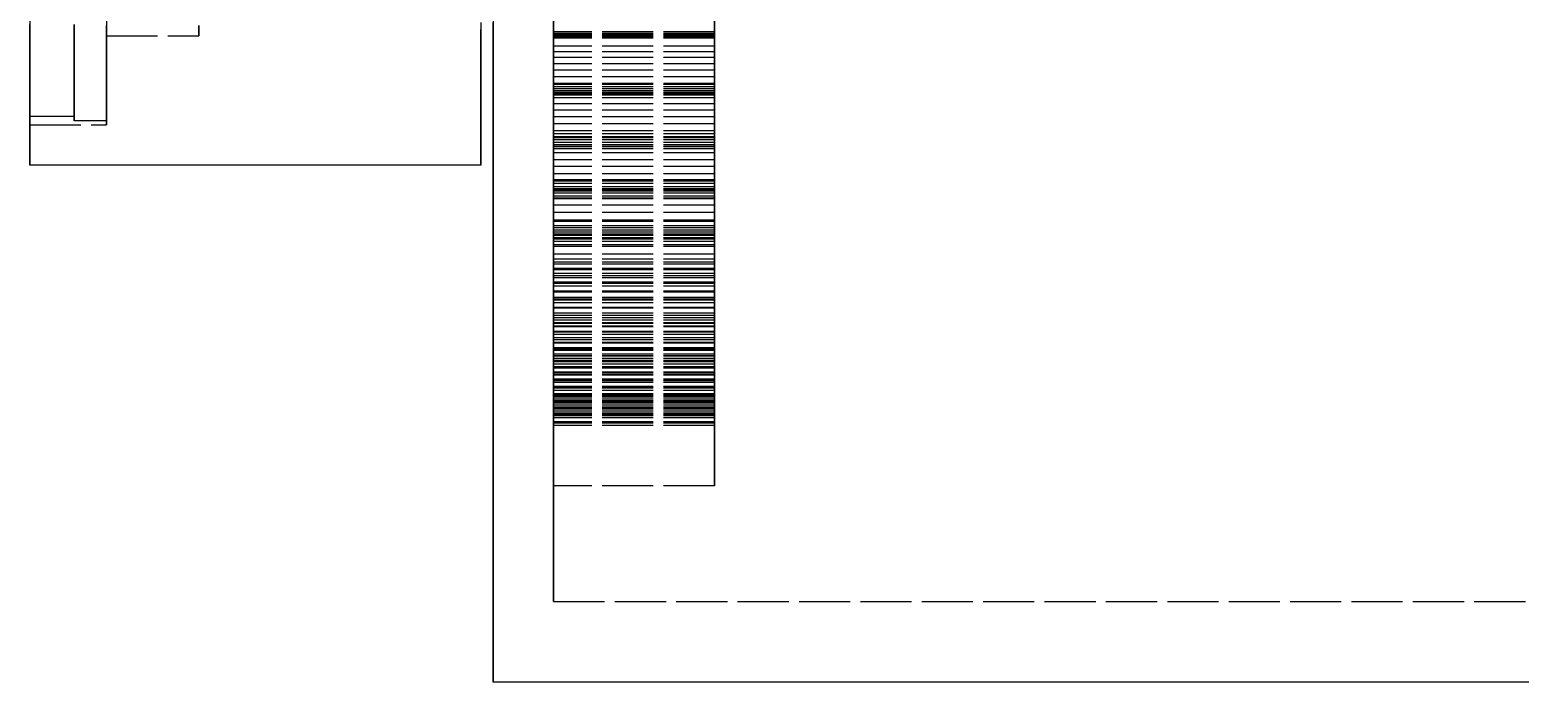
# Model space of a CAD drawing. Header units: millimetres. Extents: x -13 to 276, y -50 to 157.
# Drawn here: x 83.88 to 120.88, y -8.36 to 7.84 of the extents above; entities that cross this region are included whole.
import ezdxf

# ---------------------------------------------------------------- set-up
doc = ezdxf.new("R2010")
doc.units = ezdxf.units.MM
doc.linetypes.add('DASHED', pattern=[1.524, 1.27, -0.254])
doc.layers.add('HIDDEN', color=8, linetype='DASHED')
doc.layers.add('VISIBLE', color=7, linetype='CONTINUOUS')

msp = doc.modelspace()

# ---------------------------------------------------------------- linework, layer by layer
at = {"layer": 'HIDDEN'}
for points in [[(95.375, 8.4069), (95.375, 7.645), (95.375, 6.8831), (95.375, 6.12119), (95.375, 5.35929), (95.375, 4.59738), (95.375, 3.83548), (95.375, 3.07357), (95.375, 2.31167), (95.375, 1.54976), (95.375, 0.78786), (95.375, 0.02595), (95.375, -0.73595), (95.375, -1.49786), (95.375, -2.25976), (95.375, -3.02167), (95.375, -3.78357), (95.375, -4.54548), (95.375, -5.30738), (95.375, -6.06929), (95.375, -6.83119), (95.375, -7.5931), (95.375, -8.355)], [(96.875, 8.31167), (96.875, 7.61325), (96.875, 6.91484), (96.875, 6.21643), (96.875, 5.51802), (96.875, 4.8196), (96.875, 4.12119), (96.875, 3.42278), (96.875, 2.72437), (96.875, 2.02595), (96.875, 1.32754), (96.875, 0.62913), (96.875, -0.06929), (96.875, -0.7677), (96.875, -1.46611), (96.875, -2.16452), (96.875, -2.86294), (96.875, -3.56135), (96.875, -4.25976), (96.875, -4.95817), (96.875, -5.65659), (96.875, -6.355)], [(83.875, 8.06532), (83.875, 7.74278), (83.875, 7.42024), (83.875, 7.0977), (83.875, 6.77516), (83.875, 6.45262), (83.875, 6.13008), (83.875, 5.80754), (83.875, 5.485)], [(83.875, 8.02786), (83.875, 7.67357), (83.875, 7.31929), (83.875, 6.965), (83.875, 6.61071), (83.875, 6.25643), (83.875, 5.90214), (83.875, 5.54786), (83.875, 5.19357), (83.875, 4.83929), (83.875, 4.485)], [(83.875, 7.97589), (83.875, 7.69078), (83.875, 7.40567), (83.875, 7.12056), (83.875, 6.83545), (83.875, 6.55033), (83.875, 6.26522), (83.875, 5.98011), (83.875, 5.695)], [(83.875, 5.695), (83.875, 5.98011), (83.875, 6.26522), (83.875, 6.55033), (83.875, 6.83545), (83.875, 7.12056), (83.875, 7.40567), (83.875, 7.69078), (83.875, 7.97589)], [(83.875, 5.485), (83.875, 5.64627), (83.875, 5.80754), (83.875, 5.96881), (83.875, 6.13008), (83.875, 6.29135), (83.875, 6.45262), (83.875, 6.61389), (83.875, 6.77516), (83.875, 6.93643), (83.875, 7.0977), (83.875, 7.25897), (83.875, 7.42024), (83.875, 7.58151), (83.875, 7.74278), (83.875, 7.90405)], [(84.975, 7.97589), (84.975, 7.69078), (84.975, 7.40567), (84.975, 7.12056), (84.975, 6.83545), (84.975, 6.55033), (84.975, 6.26522), (84.975, 5.98011), (84.975, 5.695)], [(84.975, 5.695), (84.975, 5.98011), (84.975, 6.26522), (84.975, 6.55033), (84.975, 6.83545), (84.975, 7.12056), (84.975, 7.40567), (84.975, 7.69078), (84.975, 7.97589)], [(84.975, 7.88784), (84.975, 7.59999), (84.975, 7.31213), (84.975, 7.02428), (84.975, 6.73642), (84.975, 6.44857), (84.975, 6.16071), (84.975, 5.87286), (84.975, 5.585)], [(84.975, 5.585), (84.975, 5.87286), (84.975, 6.16071), (84.975, 6.44857), (84.975, 6.73642), (84.975, 7.02428), (84.975, 7.31213), (84.975, 7.59999), (84.975, 7.88784)], [(85.775, 8.06532), (85.775, 7.74278), (85.775, 7.42024), (85.775, 7.0977), (85.775, 6.77516), (85.775, 6.45262), (85.775, 6.13008), (85.775, 5.80754), (85.775, 5.485)], [(85.775, 7.94738), (85.775, 7.695)], [(85.775, 7.695), (85.775, 7.82119), (85.775, 7.94738)], [(85.775, 5.485), (85.775, 5.64627), (85.775, 5.80754), (85.775, 5.96881), (85.775, 6.13008), (85.775, 6.29135), (85.775, 6.45262), (85.775, 6.61389), (85.775, 6.77516), (85.775, 6.93643), (85.775, 7.0977), (85.775, 7.25897), (85.775, 7.42024), (85.775, 7.58151), (85.775, 7.74278), (85.775, 7.90405)], [(85.775, 7.88784), (85.775, 7.59999), (85.775, 7.31213), (85.775, 7.02428), (85.775, 6.73642), (85.775, 6.44857), (85.775, 6.16071), (85.775, 5.87286), (85.775, 5.585)], [(85.775, 5.585), (85.775, 5.87286), (85.775, 6.16071), (85.775, 6.44857), (85.775, 6.73642), (85.775, 7.02428), (85.775, 7.31213), (85.775, 7.59999), (85.775, 7.88784)], [(88.075, 7.94738), (88.075, 7.695)], [(88.075, 7.695), (88.075, 7.82119), (88.075, 7.94738)], [(95.075, 8.02786), (95.075, 7.67357), (95.075, 7.31929), (95.075, 6.965), (95.075, 6.61071), (95.075, 6.25643), (95.075, 5.90214), (95.075, 5.54786), (95.075, 5.19357), (95.075, 4.83929), (95.075, 4.485)], [(96.875, 8.05571), (96.875, 7.44857), (96.875, 6.84143), (96.875, 6.23429), (96.875, 5.62714), (96.875, 5.02), (96.875, 4.41286), (96.875, 3.80571), (96.875, 3.19857), (96.875, 2.59143), (96.875, 1.98429), (96.875, 1.37714), (96.875, 0.77), (96.875, 0.16286), (96.875, -0.44429), (96.875, -1.05143), (96.875, -1.65857), (96.875, -2.26571), (96.875, -2.87286), (96.875, -3.48)], [(96.875, -3.48), (96.875, -3.17643), (96.875, -2.87286), (96.875, -2.56929), (96.875, -2.26571), (96.875, -1.96214), (96.875, -1.65857), (96.875, -1.355), (96.875, -1.05143), (96.875, -0.74786), (96.875, -0.44429), (96.875, -0.14071), (96.875, 0.16286), (96.875, 0.46643), (96.875, 0.77), (96.875, 1.07357), (96.875, 1.37714), (96.875, 1.68071), (96.875, 1.98429), (96.875, 2.28786), (96.875, 2.59143), (96.875, 2.895), (96.875, 3.19857), (96.875, 3.50214), (96.875, 3.80571), (96.875, 4.10929), (96.875, 4.41286), (96.875, 4.71643), (96.875, 5.02), (96.875, 5.32357), (96.875, 5.62714), (96.875, 5.93071), (96.875, 6.23429), (96.875, 6.53786), (96.875, 6.84143), (96.875, 7.145), (96.875, 7.44857), (96.875, 7.75214), (96.875, 8.05571)], [(96.875, -6.355), (96.875, -6.00579), (96.875, -5.65659), (96.875, -5.30738), (96.875, -4.95817), (96.875, -4.60897), (96.875, -4.25976), (96.875, -3.91056), (96.875, -3.56135), (96.875, -3.21214), (96.875, -2.86294), (96.875, -2.51373), (96.875, -2.16452), (96.875, -1.81532), (96.875, -1.46611), (96.875, -1.1169), (96.875, -0.7677), (96.875, -0.41849), (96.875, -0.06929), (96.875, 0.27992), (96.875, 0.62913), (96.875, 0.97833), (96.875, 1.32754), (96.875, 1.67675), (96.875, 2.02595), (96.875, 2.37516), (96.875, 2.72437), (96.875, 3.07357), (96.875, 3.42278), (96.875, 3.77198), (96.875, 4.12119), (96.875, 4.4704), (96.875, 4.8196), (96.875, 5.16881), (96.875, 5.51802), (96.875, 5.86722), (96.875, 6.21643), (96.875, 6.56563), (96.875, 6.91484), (96.875, 7.26405), (96.875, 7.61325), (96.875, 7.96246)], [(96.875, 7.9396), (96.875, 7.63884)], [(96.875, 7.63884), (96.875, 7.9396)], [(96.875, 7.75079), (96.875, 7.79341)], [(96.875, 7.79341), (96.875, 7.43985)], [(96.875, 7.43985), (96.875, 7.79341)], [(96.875, 7.79341), (96.875, 7.75079)], [(100.875, 7.79341), (96.875, 7.79341)], [(100.875, 7.79341), (96.875, 7.79341)], [(100.875, 8.05571), (100.875, 7.44857), (100.875, 6.84143), (100.875, 6.23429), (100.875, 5.62714), (100.875, 5.02), (100.875, 4.41286), (100.875, 3.80571), (100.875, 3.19857), (100.875, 2.59143), (100.875, 1.98429), (100.875, 1.37714), (100.875, 0.77), (100.875, 0.16286), (100.875, -0.44429), (100.875, -1.05143), (100.875, -1.65857), (100.875, -2.26571), (100.875, -2.87286), (100.875, -3.48)], [(100.875, -3.48), (100.875, -3.17643), (100.875, -2.87286), (100.875, -2.56929), (100.875, -2.26571), (100.875, -1.96214), (100.875, -1.65857), (100.875, -1.355), (100.875, -1.05143), (100.875, -0.74786), (100.875, -0.44429), (100.875, -0.14071), (100.875, 0.16286), (100.875, 0.46643), (100.875, 0.77), (100.875, 1.07357), (100.875, 1.37714), (100.875, 1.68071), (100.875, 1.98429), (100.875, 2.28786), (100.875, 2.59143), (100.875, 2.895), (100.875, 3.19857), (100.875, 3.50214), (100.875, 3.80571), (100.875, 4.10929), (100.875, 4.41286), (100.875, 4.71643), (100.875, 5.02), (100.875, 5.32357), (100.875, 5.62714), (100.875, 5.93071), (100.875, 6.23429), (100.875, 6.53786), (100.875, 6.84143), (100.875, 7.145), (100.875, 7.44857), (100.875, 7.75214), (100.875, 8.05571)], [(100.875, 7.9396), (100.875, 7.63884)], [(100.875, 7.63884), (100.875, 7.9396)], [(100.875, 7.75079), (100.875, 7.79341)], [(100.875, 7.79341), (100.875, 7.43985)], [(100.875, 7.43985), (100.875, 7.79341)], [(100.875, 7.79341), (100.875, 7.75079)], [(85.775, 7.695), (88.075, 7.695)], [(96.875, 7.71556), (96.875, 7.75079)], [(96.875, 7.75079), (96.875, 7.71556)], [(100.875, 7.75079), (96.875, 7.75079)], [(100.875, 7.75079), (96.875, 7.75079)], [(96.875, 7.6871), (96.875, 7.71556)], [(96.875, 7.71556), (96.875, 7.6871)], [(100.875, 7.71556), (96.875, 7.71556)], [(100.875, 7.71556), (96.875, 7.71556)], [(96.875, 7.66502), (96.875, 7.6871)], [(96.875, 7.6871), (96.875, 7.66502)], [(100.875, 7.6871), (96.875, 7.6871)], [(100.875, 7.6871), (96.875, 7.6871)], [(96.875, 7.64901), (96.875, 7.66502)], [(96.875, 7.66502), (96.875, 7.64901)], [(100.875, 7.66502), (96.875, 7.66502)], [(100.875, 7.66502), (96.875, 7.66502)], [(96.875, 7.63884), (96.875, 7.64901)], [(96.875, 7.64901), (96.875, 7.63884)], [(100.875, 7.64901), (96.875, 7.64901)], [(100.875, 7.64901), (96.875, 7.64901)], [(100.875, 7.63884), (96.875, 7.63884)], [(100.875, 7.63884), (96.875, 7.63884)], [(96.875, 7.43985), (96.875, 7.30072)], [(96.875, 7.30072), (96.875, 7.43985)], [(100.875, 7.43985), (96.875, 7.43985)], [(100.875, 7.43985), (96.875, 7.43985)], [(100.875, 7.71556), (100.875, 7.75079)], [(100.875, 7.75079), (100.875, 7.71556)], [(100.875, 7.6871), (100.875, 7.71556)], [(100.875, 7.71556), (100.875, 7.6871)], [(100.875, 7.66502), (100.875, 7.6871)], [(100.875, 7.6871), (100.875, 7.66502)], [(100.875, 7.64901), (100.875, 7.66502)], [(100.875, 7.66502), (100.875, 7.64901)], [(100.875, 7.63884), (100.875, 7.64901)], [(100.875, 7.64901), (100.875, 7.63884)], [(100.875, 7.43985), (100.875, 7.30072)], [(100.875, 7.30072), (100.875, 7.43985)], [(96.875, 7.30072), (96.875, 7.15451)], [(96.875, 7.15451), (96.875, 7.30072)], [(100.875, 7.30072), (96.875, 7.30072)], [(100.875, 7.30072), (96.875, 7.30072)], [(96.875, 7.15451), (96.875, 7.0019)], [(96.875, 7.0019), (96.875, 7.15451)], [(100.875, 7.15451), (96.875, 7.15451)], [(100.875, 7.15451), (96.875, 7.15451)], [(100.875, 7.30072), (100.875, 7.15451)], [(100.875, 7.15451), (100.875, 7.30072)], [(100.875, 7.15451), (100.875, 7.0019)], [(100.875, 7.0019), (100.875, 7.15451)], [(96.875, 7.0019), (96.875, 6.84336)], [(96.875, 6.84336), (96.875, 7.0019)], [(100.875, 7.0019), (96.875, 7.0019)], [(100.875, 7.0019), (96.875, 7.0019)], [(96.875, 6.84336), (96.875, 6.67926)], [(96.875, 6.67926), (96.875, 6.84336)], [(100.875, 6.84336), (96.875, 6.84336)], [(100.875, 6.84336), (96.875, 6.84336)], [(96.875, 6.67926), (96.875, 6.50989)], [(96.875, 6.50989), (96.875, 6.67926)], [(100.875, 6.67926), (96.875, 6.67926)], [(100.875, 6.67926), (96.875, 6.67926)], [(100.875, 7.0019), (100.875, 6.84336)], [(100.875, 6.84336), (100.875, 7.0019)], [(100.875, 6.84336), (100.875, 6.67926)], [(100.875, 6.67926), (100.875, 6.84336)], [(100.875, 6.67926), (100.875, 6.50989)], [(100.875, 6.50989), (100.875, 6.67926)], [(96.875, 6.50989), (96.875, 6.22422)], [(96.875, 6.22422), (96.875, 6.50989)], [(100.875, 6.50989), (96.875, 6.50989)], [(100.875, 6.50989), (96.875, 6.50989)], [(96.875, 6.42792), (96.875, 6.48789)], [(96.875, 6.48789), (96.875, 6.15401)], [(96.875, 6.15401), (96.875, 6.48789)], [(96.875, 6.48789), (96.875, 6.42792)], [(100.875, 6.48789), (96.875, 6.48789)], [(100.875, 6.48789), (96.875, 6.48789)], [(96.875, 6.37496), (96.875, 6.42792)], [(96.875, 6.42792), (96.875, 6.37496)], [(100.875, 6.42792), (96.875, 6.42792)], [(100.875, 6.42792), (96.875, 6.42792)], [(96.875, 6.32844), (96.875, 6.37496)], [(96.875, 6.37496), (96.875, 6.32844)], [(100.875, 6.37496), (96.875, 6.37496)], [(100.875, 6.37496), (96.875, 6.37496)], [(96.875, 6.28798), (96.875, 6.32844)], [(96.875, 6.32844), (96.875, 6.28798)], [(100.875, 6.32844), (96.875, 6.32844)], [(100.875, 6.32844), (96.875, 6.32844)], [(100.875, 6.50989), (100.875, 6.22422)], [(100.875, 6.22422), (100.875, 6.50989)], [(100.875, 6.42792), (100.875, 6.48789)], [(100.875, 6.48789), (100.875, 6.15401)], [(100.875, 6.15401), (100.875, 6.48789)], [(100.875, 6.48789), (100.875, 6.42792)], [(100.875, 6.37496), (100.875, 6.42792)], [(100.875, 6.42792), (100.875, 6.37496)], [(100.875, 6.32844), (100.875, 6.37496)], [(100.875, 6.37496), (100.875, 6.32844)], [(100.875, 6.28798), (100.875, 6.32844)], [(100.875, 6.32844), (100.875, 6.28798)], [(96.875, 6.25331), (96.875, 6.28798)], [(96.875, 6.28798), (96.875, 6.25331)], [(100.875, 6.28798), (96.875, 6.28798)], [(100.875, 6.28798), (96.875, 6.28798)], [(96.875, 6.22422), (96.875, 6.25331)], [(96.875, 6.25331), (96.875, 6.22422)], [(100.875, 6.25331), (96.875, 6.25331)], [(100.875, 6.25331), (96.875, 6.25331)], [(100.875, 6.22422), (96.875, 6.22422)], [(100.875, 6.22422), (96.875, 6.22422)], [(96.875, 6.15401), (96.875, 6.0029)], [(96.875, 6.0029), (96.875, 6.15401)], [(100.875, 6.15401), (96.875, 6.15401)], [(100.875, 6.15401), (96.875, 6.15401)], [(96.875, 6.0029), (96.875, 5.84514)], [(96.875, 5.84514), (96.875, 6.0029)], [(100.875, 6.0029), (96.875, 6.0029)], [(100.875, 6.0029), (96.875, 6.0029)], [(100.875, 6.25331), (100.875, 6.28798)], [(100.875, 6.28798), (100.875, 6.25331)], [(100.875, 6.22422), (100.875, 6.25331)], [(100.875, 6.25331), (100.875, 6.22422)], [(100.875, 6.15401), (100.875, 6.0029)], [(100.875, 6.0029), (100.875, 6.15401)], [(100.875, 6.0029), (100.875, 5.84514)], [(100.875, 5.84514), (100.875, 6.0029)], [(84.975, 5.695), (83.875, 5.695)], [(85.775, 5.585), (84.975, 5.585)], [(96.875, 5.84514), (96.875, 5.68138)], [(96.875, 5.68138), (96.875, 5.84514)], [(100.875, 5.84514), (96.875, 5.84514)], [(100.875, 5.84514), (96.875, 5.84514)], [(96.875, 5.68138), (96.875, 5.51206)], [(96.875, 5.51206), (96.875, 5.68138)], [(100.875, 5.68138), (96.875, 5.68138)], [(100.875, 5.68138), (96.875, 5.68138)], [(100.875, 5.84514), (100.875, 5.68138)], [(100.875, 5.68138), (100.875, 5.84514)], [(100.875, 5.68138), (100.875, 5.51206)], [(100.875, 5.51206), (100.875, 5.68138)], [(83.875, 5.485), (85.775, 5.485)], [(96.875, 5.51206), (96.875, 5.33754)], [(96.875, 5.33754), (96.875, 5.51206)], [(100.875, 5.51206), (96.875, 5.51206)], [(100.875, 5.51206), (96.875, 5.51206)], [(96.875, 5.33754), (96.875, 5.15811)], [(96.875, 5.15811), (96.875, 5.33754)], [(100.875, 5.33754), (96.875, 5.33754)], [(100.875, 5.33754), (96.875, 5.33754)], [(96.875, 5.18369), (96.875, 5.2605)], [(96.875, 5.2605), (96.875, 4.94914)], [(96.875, 4.94914), (96.875, 5.2605)], [(96.875, 5.2605), (96.875, 5.18369)], [(100.875, 5.2605), (96.875, 5.2605)], [(100.875, 5.2605), (96.875, 5.2605)], [(96.875, 5.11345), (96.875, 5.18369)], [(96.875, 5.18369), (96.875, 5.11345)], [(100.875, 5.18369), (96.875, 5.18369)], [(100.875, 5.18369), (96.875, 5.18369)], [(100.875, 5.51206), (100.875, 5.33754)], [(100.875, 5.33754), (100.875, 5.51206)], [(100.875, 5.33754), (100.875, 5.15811)], [(100.875, 5.15811), (100.875, 5.33754)], [(100.875, 5.18369), (100.875, 5.2605)], [(100.875, 5.2605), (100.875, 4.94914)], [(100.875, 4.94914), (100.875, 5.2605)], [(100.875, 5.2605), (100.875, 5.18369)], [(100.875, 5.11345), (100.875, 5.18369)], [(100.875, 5.18369), (100.875, 5.11345)], [(96.875, 5.15811), (96.875, 4.88999)], [(96.875, 4.88999), (96.875, 5.15811)], [(100.875, 5.15811), (96.875, 5.15811)], [(100.875, 5.15811), (96.875, 5.15811)], [(96.875, 5.04926), (96.875, 5.11345)], [(96.875, 5.11345), (96.875, 5.04926)], [(100.875, 5.11345), (96.875, 5.11345)], [(100.875, 5.11345), (96.875, 5.11345)], [(96.875, 4.99077), (96.875, 5.04926)], [(96.875, 5.04926), (96.875, 4.99077)], [(100.875, 5.04926), (96.875, 5.04926)], [(100.875, 5.04926), (96.875, 5.04926)], [(96.875, 4.93775), (96.875, 4.99077)], [(96.875, 4.99077), (96.875, 4.93775)], [(100.875, 4.99077), (96.875, 4.99077)], [(100.875, 4.99077), (96.875, 4.99077)], [(96.875, 4.94914), (96.875, 4.78734)], [(96.875, 4.78734), (96.875, 4.94914)], [(100.875, 4.94914), (96.875, 4.94914)], [(100.875, 4.94914), (96.875, 4.94914)], [(96.875, 4.88999), (96.875, 4.93775)], [(96.875, 4.93775), (96.875, 4.88999)], [(100.875, 4.93775), (96.875, 4.93775)], [(100.875, 4.93775), (96.875, 4.93775)], [(100.875, 4.88999), (96.875, 4.88999)], [(100.875, 4.88999), (96.875, 4.88999)], [(100.875, 5.15811), (100.875, 4.88999)], [(100.875, 4.88999), (100.875, 5.15811)], [(100.875, 5.04926), (100.875, 5.11345)], [(100.875, 5.11345), (100.875, 5.04926)], [(100.875, 4.99077), (100.875, 5.04926)], [(100.875, 5.04926), (100.875, 4.99077)], [(100.875, 4.93775), (100.875, 4.99077)], [(100.875, 4.99077), (100.875, 4.93775)], [(100.875, 4.94914), (100.875, 4.78734)], [(100.875, 4.78734), (100.875, 4.94914)], [(100.875, 4.88999), (100.875, 4.93775)], [(100.875, 4.93775), (100.875, 4.88999)], [(96.875, 4.78734), (96.875, 4.61938)], [(96.875, 4.61938), (96.875, 4.78734)], [(100.875, 4.78734), (96.875, 4.78734)], [(100.875, 4.78734), (96.875, 4.78734)], [(96.875, 4.61938), (96.875, 4.44585)], [(96.875, 4.44585), (96.875, 4.61938)], [(100.875, 4.61938), (96.875, 4.61938)], [(100.875, 4.61938), (96.875, 4.61938)], [(96.875, 4.44585), (96.875, 4.2672)], [(96.875, 4.2672), (96.875, 4.44585)], [(100.875, 4.44585), (96.875, 4.44585)], [(100.875, 4.44585), (96.875, 4.44585)], [(100.875, 4.78734), (100.875, 4.61938)], [(100.875, 4.61938), (100.875, 4.78734)], [(100.875, 4.61938), (100.875, 4.44585)], [(100.875, 4.44585), (100.875, 4.61938)], [(100.875, 4.44585), (100.875, 4.2672)], [(100.875, 4.2672), (100.875, 4.44585)], [(96.875, 4.2672), (96.875, 4.08376)], [(96.875, 4.08376), (96.875, 4.2672)], [(100.875, 4.2672), (96.875, 4.2672)], [(100.875, 4.2672), (96.875, 4.2672)], [(96.875, 4.02871), (96.875, 4.1217)], [(96.875, 4.1217), (96.875, 3.83553)], [(96.875, 3.83553), (96.875, 4.1217)], [(96.875, 4.1217), (96.875, 4.02871)], [(100.875, 4.1217), (96.875, 4.1217)], [(100.875, 4.1217), (96.875, 4.1217)], [(96.875, 4.08376), (96.875, 3.8958)], [(96.875, 3.8958), (96.875, 4.08376)], [(100.875, 4.08376), (96.875, 4.08376)], [(100.875, 4.08376), (96.875, 4.08376)], [(100.875, 4.2672), (100.875, 4.08376)], [(100.875, 4.08376), (100.875, 4.2672)], [(100.875, 4.02871), (100.875, 4.1217)], [(100.875, 4.1217), (100.875, 3.83553)], [(100.875, 3.83553), (100.875, 4.1217)], [(100.875, 4.1217), (100.875, 4.02871)], [(100.875, 4.08376), (100.875, 3.8958)], [(100.875, 3.8958), (100.875, 4.08376)], [(96.875, 3.94179), (96.875, 4.02871)], [(96.875, 4.02871), (96.875, 3.94179)], [(100.875, 4.02871), (96.875, 4.02871)], [(100.875, 4.02871), (96.875, 4.02871)], [(96.875, 3.86048), (96.875, 3.94179)], [(96.875, 3.94179), (96.875, 3.86048)], [(100.875, 3.94179), (96.875, 3.94179)], [(100.875, 3.94179), (96.875, 3.94179)], [(96.875, 3.8958), (96.875, 3.64751)], [(96.875, 3.64751), (96.875, 3.8958)], [(100.875, 3.8958), (96.875, 3.8958)], [(100.875, 3.8958), (96.875, 3.8958)], [(96.875, 3.78446), (96.875, 3.86048)], [(96.875, 3.86048), (96.875, 3.78446)], [(100.875, 3.86048), (96.875, 3.86048)], [(100.875, 3.86048), (96.875, 3.86048)], [(96.875, 3.83553), (96.875, 3.66442)], [(96.875, 3.66442), (96.875, 3.83553)], [(100.875, 3.83553), (96.875, 3.83553)], [(100.875, 3.83553), (96.875, 3.83553)], [(96.875, 3.71353), (96.875, 3.78446)], [(96.875, 3.78446), (96.875, 3.71353)], [(100.875, 3.78446), (96.875, 3.78446)], [(100.875, 3.78446), (96.875, 3.78446)], [(96.875, 3.64751), (96.875, 3.71353)], [(96.875, 3.71353), (96.875, 3.64751)], [(100.875, 3.71353), (96.875, 3.71353)], [(100.875, 3.71353), (96.875, 3.71353)], [(100.875, 3.94179), (100.875, 4.02871)], [(100.875, 4.02871), (100.875, 3.94179)], [(100.875, 3.86048), (100.875, 3.94179)], [(100.875, 3.94179), (100.875, 3.86048)], [(100.875, 3.8958), (100.875, 3.64751)], [(100.875, 3.64751), (100.875, 3.8958)], [(100.875, 3.78446), (100.875, 3.86048)], [(100.875, 3.86048), (100.875, 3.78446)], [(100.875, 3.83553), (100.875, 3.66442)], [(100.875, 3.66442), (100.875, 3.83553)], [(100.875, 3.71353), (100.875, 3.78446)], [(100.875, 3.78446), (100.875, 3.71353)], [(100.875, 3.64751), (100.875, 3.71353)], [(100.875, 3.71353), (100.875, 3.64751)], [(96.875, 3.66442), (96.875, 3.48768)], [(96.875, 3.48768), (96.875, 3.66442)], [(100.875, 3.66442), (96.875, 3.66442)], [(100.875, 3.66442), (96.875, 3.66442)], [(100.875, 3.64751), (96.875, 3.64751)], [(100.875, 3.64751), (96.875, 3.64751)], [(96.875, 3.48768), (96.875, 3.30588)], [(96.875, 3.30588), (96.875, 3.48768)], [(100.875, 3.48768), (96.875, 3.48768)], [(100.875, 3.48768), (96.875, 3.48768)], [(100.875, 3.66442), (100.875, 3.48768)], [(100.875, 3.48768), (100.875, 3.66442)], [(100.875, 3.48768), (100.875, 3.30588)], [(100.875, 3.30588), (100.875, 3.48768)], [(96.875, 3.30588), (96.875, 3.11942)], [(96.875, 3.11942), (96.875, 3.30588)], [(100.875, 3.30588), (96.875, 3.30588)], [(100.875, 3.30588), (96.875, 3.30588)], [(96.875, 3.11942), (96.875, 2.92862)], [(96.875, 2.92862), (96.875, 3.11942)], [(100.875, 3.11942), (96.875, 3.11942)], [(100.875, 3.11942), (96.875, 3.11942)], [(96.875, 2.97283), (96.875, 3.08122)], [(96.875, 3.08122), (96.875, 2.82267)], [(96.875, 2.82267), (96.875, 3.08122)], [(96.875, 3.08122), (96.875, 2.97283)], [(100.875, 3.08122), (96.875, 3.08122)], [(100.875, 3.08122), (96.875, 3.08122)], [(96.875, 2.86997), (96.875, 2.97283)], [(96.875, 2.97283), (96.875, 2.86997)], [(100.875, 2.97283), (96.875, 2.97283)], [(100.875, 2.97283), (96.875, 2.97283)], [(100.875, 3.30588), (100.875, 3.11942)], [(100.875, 3.11942), (100.875, 3.30588)], [(100.875, 3.11942), (100.875, 2.92862)], [(100.875, 2.92862), (100.875, 3.11942)], [(100.875, 2.97283), (100.875, 3.08122)], [(100.875, 3.08122), (100.875, 2.82267)], [(100.875, 2.82267), (100.875, 3.08122)], [(100.875, 3.08122), (100.875, 2.97283)], [(100.875, 2.86997), (100.875, 2.97283)], [(100.875, 2.97283), (100.875, 2.86997)], [(96.875, 2.92862), (96.875, 2.73374)], [(96.875, 2.73374), (96.875, 2.92862)], [(100.875, 2.92862), (96.875, 2.92862)], [(100.875, 2.92862), (96.875, 2.92862)], [(96.875, 2.77224), (96.875, 2.86997)], [(96.875, 2.86997), (96.875, 2.77224)], [(100.875, 2.86997), (96.875, 2.86997)], [(100.875, 2.86997), (96.875, 2.86997)], [(96.875, 2.82267), (96.875, 2.64371)], [(96.875, 2.64371), (96.875, 2.82267)], [(100.875, 2.82267), (96.875, 2.82267)], [(100.875, 2.82267), (96.875, 2.82267)], [(96.875, 2.67935), (96.875, 2.77224)], [(96.875, 2.77224), (96.875, 2.67935)], [(100.875, 2.77224), (96.875, 2.77224)], [(100.875, 2.77224), (96.875, 2.77224)], [(96.875, 2.73374), (96.875, 2.50738)], [(96.875, 2.50738), (96.875, 2.73374)], [(100.875, 2.73374), (96.875, 2.73374)], [(100.875, 2.73374), (96.875, 2.73374)], [(96.875, 2.59111), (96.875, 2.67935)], [(96.875, 2.67935), (96.875, 2.59111)], [(100.875, 2.67935), (96.875, 2.67935)], [(100.875, 2.67935), (96.875, 2.67935)], [(96.875, 2.64371), (96.875, 2.45971)], [(96.875, 2.45971), (96.875, 2.64371)], [(100.875, 2.64371), (96.875, 2.64371)], [(100.875, 2.64371), (96.875, 2.64371)], [(96.875, 2.50738), (96.875, 2.59111)], [(96.875, 2.59111), (96.875, 2.50738)], [(100.875, 2.59111), (96.875, 2.59111)], [(100.875, 2.59111), (96.875, 2.59111)], [(100.875, 2.92862), (100.875, 2.73374)], [(100.875, 2.73374), (100.875, 2.92862)], [(100.875, 2.77224), (100.875, 2.86997)], [(100.875, 2.86997), (100.875, 2.77224)], [(100.875, 2.82267), (100.875, 2.64371)], [(100.875, 2.64371), (100.875, 2.82267)], [(100.875, 2.67935), (100.875, 2.77224)], [(100.875, 2.77224), (100.875, 2.67935)], [(100.875, 2.73374), (100.875, 2.50738)], [(100.875, 2.50738), (100.875, 2.73374)], [(100.875, 2.59111), (100.875, 2.67935)], [(100.875, 2.67935), (100.875, 2.59111)], [(100.875, 2.64371), (100.875, 2.45971)], [(100.875, 2.45971), (100.875, 2.64371)], [(100.875, 2.50738), (100.875, 2.59111)], [(100.875, 2.59111), (100.875, 2.50738)], [(100.875, 2.50738), (96.875, 2.50738)], [(100.875, 2.50738), (96.875, 2.50738)], [(96.875, 2.45971), (96.875, 2.27118)], [(96.875, 2.27118), (96.875, 2.45971)], [(100.875, 2.45971), (96.875, 2.45971)], [(100.875, 2.45971), (96.875, 2.45971)], [(96.875, 2.27118), (96.875, 2.0785)], [(96.875, 2.0785), (96.875, 2.27118)], [(100.875, 2.27118), (96.875, 2.27118)], [(100.875, 2.27118), (96.875, 2.27118)], [(100.875, 2.45971), (100.875, 2.27118)], [(100.875, 2.27118), (100.875, 2.45971)], [(100.875, 2.27118), (100.875, 2.0785)], [(100.875, 2.0785), (100.875, 2.27118)], [(96.875, 2.02507), (96.875, 2.14792)], [(96.875, 2.14792), (96.875, 1.91921)], [(96.875, 1.91921), (96.875, 2.14792)], [(96.875, 2.14792), (96.875, 2.02507)], [(100.875, 2.14792), (96.875, 2.14792)], [(100.875, 2.14792), (96.875, 2.14792)], [(96.875, 2.0785), (96.875, 1.88197)], [(96.875, 1.88197), (96.875, 2.0785)], [(100.875, 2.0785), (96.875, 2.0785)], [(100.875, 2.0785), (96.875, 2.0785)], [(96.875, 1.90715), (96.875, 2.02507)], [(96.875, 2.02507), (96.875, 1.90715)], [(100.875, 2.02507), (96.875, 2.02507)], [(100.875, 2.02507), (96.875, 2.02507)], [(96.875, 1.91921), (96.875, 1.73392)], [(96.875, 1.73392), (96.875, 1.91921)], [(100.875, 1.91921), (96.875, 1.91921)], [(100.875, 1.91921), (96.875, 1.91921)], [(96.875, 1.79382), (96.875, 1.90715)], [(96.875, 1.90715), (96.875, 1.79382)], [(100.875, 1.90715), (96.875, 1.90715)], [(100.875, 1.90715), (96.875, 1.90715)], [(96.875, 1.88197), (96.875, 1.68182)], [(96.875, 1.68182), (96.875, 1.88197)], [(100.875, 1.88197), (96.875, 1.88197)], [(100.875, 1.88197), (96.875, 1.88197)], [(100.875, 2.02507), (100.875, 2.14792)], [(100.875, 2.14792), (100.875, 1.91921)], [(100.875, 1.91921), (100.875, 2.14792)], [(100.875, 2.14792), (100.875, 2.02507)], [(100.875, 2.0785), (100.875, 1.88197)], [(100.875, 1.88197), (100.875, 2.0785)], [(100.875, 1.90715), (100.875, 2.02507)], [(100.875, 2.02507), (100.875, 1.90715)], [(100.875, 1.91921), (100.875, 1.73392)], [(100.875, 1.73392), (100.875, 1.91921)], [(100.875, 1.79382), (100.875, 1.90715)], [(100.875, 1.90715), (100.875, 1.79382)], [(100.875, 1.88197), (100.875, 1.68182)], [(100.875, 1.68182), (100.875, 1.88197)], [(96.875, 1.68484), (96.875, 1.79382)], [(96.875, 1.79382), (96.875, 1.68484)], [(100.875, 1.79382), (96.875, 1.79382)], [(100.875, 1.79382), (96.875, 1.79382)], [(96.875, 1.73392), (96.875, 1.54422)], [(96.875, 1.54422), (96.875, 1.73392)], [(100.875, 1.73392), (96.875, 1.73392)], [(100.875, 1.73392), (96.875, 1.73392)], [(96.875, 1.58005), (96.875, 1.68484)], [(96.875, 1.68484), (96.875, 1.58005)], [(100.875, 1.68484), (96.875, 1.68484)], [(100.875, 1.68484), (96.875, 1.68484)], [(96.875, 1.68182), (96.875, 1.47935)], [(96.875, 1.47935), (96.875, 1.68182)], [(100.875, 1.68182), (96.875, 1.68182)], [(100.875, 1.68182), (96.875, 1.68182)], [(96.875, 1.47935), (96.875, 1.58005)], [(96.875, 1.58005), (96.875, 1.47935)], [(100.875, 1.58005), (96.875, 1.58005)], [(100.875, 1.58005), (96.875, 1.58005)], [(96.875, 1.54422), (96.875, 1.35057)], [(96.875, 1.35057), (96.875, 1.54422)], [(100.875, 1.54422), (96.875, 1.54422)], [(100.875, 1.54422), (96.875, 1.54422)], [(100.875, 1.68484), (100.875, 1.79382)], [(100.875, 1.79382), (100.875, 1.68484)], [(100.875, 1.73392), (100.875, 1.54422)], [(100.875, 1.54422), (100.875, 1.73392)], [(100.875, 1.58005), (100.875, 1.68484)], [(100.875, 1.68484), (100.875, 1.58005)], [(100.875, 1.68182), (100.875, 1.47935)], [(100.875, 1.47935), (100.875, 1.68182)], [(100.875, 1.47935), (100.875, 1.58005)], [(100.875, 1.58005), (100.875, 1.47935)], [(100.875, 1.54422), (100.875, 1.35057)], [(100.875, 1.35057), (100.875, 1.54422)], [(100.875, 1.47935), (96.875, 1.47935)], [(100.875, 1.47935), (96.875, 1.47935)], [(96.875, 1.35057), (96.875, 1.15332)], [(96.875, 1.15332), (96.875, 1.35057)], [(100.875, 1.35057), (96.875, 1.35057)], [(100.875, 1.35057), (96.875, 1.35057)], [(96.875, 1.19351), (96.875, 1.32978)], [(96.875, 1.32978), (96.875, 1.13285)], [(96.875, 1.13285), (96.875, 1.32978)], [(96.875, 1.32978), (96.875, 1.19351)], [(100.875, 1.32978), (96.875, 1.32978)], [(100.875, 1.32978), (96.875, 1.32978)], [(96.875, 1.06154), (96.875, 1.19351)], [(96.875, 1.19351), (96.875, 1.06154)], [(100.875, 1.19351), (96.875, 1.19351)], [(100.875, 1.19351), (96.875, 1.19351)], [(96.875, 1.15332), (96.875, 0.95274)], [(96.875, 0.95274), (96.875, 1.15332)], [(100.875, 1.15332), (96.875, 1.15332)], [(100.875, 1.15332), (96.875, 1.15332)], [(96.875, 1.13285), (96.875, 0.94282)], [(96.875, 0.94282), (96.875, 1.13285)], [(100.875, 1.13285), (96.875, 1.13285)], [(100.875, 1.13285), (96.875, 1.13285)], [(100.875, 1.35057), (100.875, 1.15332)], [(100.875, 1.15332), (100.875, 1.35057)], [(100.875, 1.19351), (100.875, 1.32978)], [(100.875, 1.32978), (100.875, 1.13285)], [(100.875, 1.13285), (100.875, 1.32978)], [(100.875, 1.32978), (100.875, 1.19351)], [(100.875, 1.06154), (100.875, 1.19351)], [(100.875, 1.19351), (100.875, 1.06154)], [(100.875, 1.15332), (100.875, 0.95274)], [(100.875, 0.95274), (100.875, 1.15332)], [(100.875, 1.13285), (100.875, 0.94282)], [(100.875, 0.94282), (100.875, 1.13285)], [(96.875, 0.93358), (96.875, 1.06154)], [(96.875, 1.06154), (96.875, 0.93358)], [(100.875, 1.06154), (96.875, 1.06154)], [(100.875, 1.06154), (96.875, 1.06154)], [(96.875, 0.95274), (96.875, 0.74904)], [(96.875, 0.74904), (96.875, 0.95274)], [(100.875, 0.95274), (96.875, 0.95274)], [(100.875, 0.95274), (96.875, 0.95274)], [(96.875, 0.94282), (96.875, 0.74904)], [(96.875, 0.74904), (96.875, 0.94282)], [(100.875, 0.94282), (96.875, 0.94282)], [(100.875, 0.94282), (96.875, 0.94282)], [(96.875, 0.80945), (96.875, 0.93358)], [(96.875, 0.93358), (96.875, 0.80945)], [(100.875, 0.93358), (96.875, 0.93358)], [(100.875, 0.93358), (96.875, 0.93358)], [(96.875, 0.689), (96.875, 0.80945)], [(96.875, 0.80945), (96.875, 0.689)], [(100.875, 0.80945), (96.875, 0.80945)], [(100.875, 0.80945), (96.875, 0.80945)], [(96.875, 0.74904), (96.875, 0.57217)], [(96.875, 0.74904), (96.875, 0.55193)], [(96.875, 0.55193), (96.875, 0.74904)], [(96.875, 0.57217), (96.875, 0.74904)], [(100.875, 0.74904), (96.875, 0.74904)], [(100.875, 0.74904), (96.875, 0.74904)], [(100.875, 0.74904), (96.875, 0.74904)], [(100.875, 0.74904), (96.875, 0.74904)], [(100.875, 0.93358), (100.875, 1.06154)], [(100.875, 1.06154), (100.875, 0.93358)], [(100.875, 0.95274), (100.875, 0.74904)], [(100.875, 0.74904), (100.875, 0.95274)], [(100.875, 0.94282), (100.875, 0.74904)], [(100.875, 0.74904), (100.875, 0.94282)], [(100.875, 0.80945), (100.875, 0.93358)], [(100.875, 0.93358), (100.875, 0.80945)], [(100.875, 0.689), (100.875, 0.80945)], [(100.875, 0.80945), (100.875, 0.689)], [(100.875, 0.74904), (100.875, 0.57217)], [(100.875, 0.74904), (100.875, 0.55193)], [(100.875, 0.55193), (100.875, 0.74904)], [(100.875, 0.57217), (100.875, 0.74904)], [(96.875, 0.57217), (96.875, 0.689)], [(96.875, 0.689), (96.875, 0.57217)], [(100.875, 0.689), (96.875, 0.689)], [(100.875, 0.689), (96.875, 0.689)], [(96.875, 0.48524), (96.875, 0.63377)], [(96.875, 0.63377), (96.875, 0.4703)], [(96.875, 0.4703), (96.875, 0.63377)], [(96.875, 0.63377), (96.875, 0.48524)], [(100.875, 0.63377), (96.875, 0.63377)], [(100.875, 0.63377), (96.875, 0.63377)], [(100.875, 0.57217), (96.875, 0.57217)], [(100.875, 0.57217), (96.875, 0.57217)], [(96.875, 0.55193), (96.875, 0.35178)], [(96.875, 0.35178), (96.875, 0.55193)], [(100.875, 0.55193), (96.875, 0.55193)], [(100.875, 0.55193), (96.875, 0.55193)], [(96.875, 0.34035), (96.875, 0.48524)], [(96.875, 0.48524), (96.875, 0.34035)], [(100.875, 0.48524), (96.875, 0.48524)], [(100.875, 0.48524), (96.875, 0.48524)], [(96.875, 0.4703), (96.875, 0.27715)], [(96.875, 0.27715), (96.875, 0.4703)], [(100.875, 0.4703), (96.875, 0.4703)], [(100.875, 0.4703), (96.875, 0.4703)], [(100.875, 0.57217), (100.875, 0.689)], [(100.875, 0.689), (100.875, 0.57217)], [(100.875, 0.48524), (100.875, 0.63377)], [(100.875, 0.63377), (100.875, 0.4703)], [(100.875, 0.4703), (100.875, 0.63377)], [(100.875, 0.63377), (100.875, 0.48524)], [(100.875, 0.55193), (100.875, 0.35178)], [(100.875, 0.35178), (100.875, 0.55193)], [(100.875, 0.34035), (100.875, 0.48524)], [(100.875, 0.48524), (100.875, 0.34035)], [(100.875, 0.4703), (100.875, 0.27715)], [(100.875, 0.27715), (100.875, 0.4703)], [(96.875, 0.35178), (96.875, 0.14885)], [(96.875, 0.14885), (96.875, 0.35178)], [(100.875, 0.35178), (96.875, 0.35178)], [(100.875, 0.35178), (96.875, 0.35178)], [(96.875, 0.19885), (96.875, 0.34035)], [(96.875, 0.34035), (96.875, 0.19885)], [(100.875, 0.34035), (96.875, 0.34035)], [(100.875, 0.34035), (96.875, 0.34035)], [(96.875, 0.27715), (96.875, 0.08095)], [(96.875, 0.08095), (96.875, 0.27715)], [(100.875, 0.27715), (96.875, 0.27715)], [(100.875, 0.27715), (96.875, 0.27715)], [(96.875, 0.06062), (96.875, 0.19885)], [(96.875, 0.19885), (96.875, 0.06062)], [(100.875, 0.19885), (96.875, 0.19885)], [(100.875, 0.19885), (96.875, 0.19885)], [(96.875, 0.14885), (96.875, -0.05666)], [(96.875, -0.05666), (96.875, 0.14885)], [(100.875, 0.14885), (96.875, 0.14885)], [(100.875, 0.14885), (96.875, 0.14885)], [(96.875, 0.08095), (96.875, -0.11795)], [(96.875, -0.11795), (96.875, 0.08095)], [(100.875, 0.08095), (96.875, 0.08095)], [(100.875, 0.08095), (96.875, 0.08095)], [(96.875, -0.09369), (96.875, 0.06583)], [(96.875, 0.06583), (96.875, -0.06278)], [(96.875, -0.06278), (96.875, 0.06583)], [(96.875, 0.06583), (96.875, -0.09369)], [(100.875, 0.06583), (96.875, 0.06583)], [(100.875, 0.06583), (96.875, 0.06583)], [(96.875, -0.07445), (96.875, 0.06062)], [(96.875, 0.06062), (96.875, -0.07445)], [(100.875, 0.06062), (96.875, 0.06062)], [(100.875, 0.06062), (96.875, 0.06062)], [(100.875, 0.35178), (100.875, 0.14885)], [(100.875, 0.14885), (100.875, 0.35178)], [(100.875, 0.19885), (100.875, 0.34035)], [(100.875, 0.34035), (100.875, 0.19885)], [(100.875, 0.27715), (100.875, 0.08095)], [(100.875, 0.08095), (100.875, 0.27715)], [(100.875, 0.06062), (100.875, 0.19885)], [(100.875, 0.19885), (100.875, 0.06062)], [(100.875, 0.14885), (100.875, -0.05666)], [(100.875, -0.05666), (100.875, 0.14885)], [(100.875, 0.08095), (100.875, -0.11795)], [(100.875, -0.11795), (100.875, 0.08095)], [(100.875, -0.09369), (100.875, 0.06583)], [(100.875, 0.06583), (100.875, -0.06278)], [(100.875, -0.06278), (100.875, 0.06583)], [(100.875, 0.06583), (100.875, -0.09369)], [(100.875, -0.07445), (100.875, 0.06062)], [(100.875, 0.06062), (100.875, -0.07445)], [(96.875, -0.05666), (96.875, -0.20642)], [(96.875, -0.20642), (96.875, -0.05666)], [(100.875, -0.05666), (96.875, -0.05666)], [(100.875, -0.05666), (96.875, -0.05666)], [(96.875, -0.06278), (96.875, -0.25741)], [(96.875, -0.25741), (96.875, -0.06278)], [(100.875, -0.06278), (96.875, -0.06278)], [(100.875, -0.06278), (96.875, -0.06278)], [(96.875, -0.20642), (96.875, -0.07445)], [(96.875, -0.07445), (96.875, -0.20642)], [(100.875, -0.07445), (96.875, -0.07445)], [(100.875, -0.07445), (96.875, -0.07445)], [(96.875, -0.25027), (96.875, -0.09369)], [(96.875, -0.09369), (96.875, -0.25027)], [(100.875, -0.09369), (96.875, -0.09369)], [(100.875, -0.09369), (96.875, -0.09369)], [(96.875, -0.11795), (96.875, -0.31928)], [(96.875, -0.31928), (96.875, -0.11795)], [(100.875, -0.11795), (96.875, -0.11795)], [(100.875, -0.11795), (96.875, -0.11795)], [(100.875, -0.20642), (96.875, -0.20642)], [(100.875, -0.20642), (96.875, -0.20642)], [(96.875, -0.40409), (96.875, -0.25027)], [(96.875, -0.25027), (96.875, -0.40409)], [(100.875, -0.25027), (96.875, -0.25027)], [(100.875, -0.25027), (96.875, -0.25027)], [(96.875, -0.25741), (96.875, -0.45436)], [(96.875, -0.45436), (96.875, -0.25741)], [(100.875, -0.25741), (96.875, -0.25741)], [(100.875, -0.25741), (96.875, -0.25741)], [(96.875, -0.31928), (96.875, -0.52282)], [(96.875, -0.52282), (96.875, -0.31928)], [(100.875, -0.31928), (96.875, -0.31928)], [(100.875, -0.31928), (96.875, -0.31928)], [(96.875, -0.53834), (96.875, -0.36919)], [(96.875, -0.36919), (96.875, -0.46185)], [(96.875, -0.46185), (96.875, -0.36919)], [(96.875, -0.36919), (96.875, -0.53834)], [(100.875, -0.36919), (96.875, -0.36919)], [(100.875, -0.36919), (96.875, -0.36919)], [(100.875, -0.05666), (100.875, -0.20642)], [(100.875, -0.20642), (100.875, -0.05666)], [(100.875, -0.06278), (100.875, -0.25741)], [(100.875, -0.25741), (100.875, -0.06278)], [(100.875, -0.20642), (100.875, -0.07445)], [(100.875, -0.07445), (100.875, -0.20642)], [(100.875, -0.25027), (100.875, -0.09369)], [(100.875, -0.09369), (100.875, -0.25027)], [(100.875, -0.11795), (100.875, -0.31928)], [(100.875, -0.31928), (100.875, -0.11795)], [(100.875, -0.40409), (100.875, -0.25027)], [(100.875, -0.25027), (100.875, -0.40409)], [(100.875, -0.25741), (100.875, -0.45436)], [(100.875, -0.45436), (100.875, -0.25741)], [(100.875, -0.31928), (100.875, -0.52282)], [(100.875, -0.52282), (100.875, -0.31928)], [(100.875, -0.53834), (100.875, -0.36919)], [(100.875, -0.36919), (100.875, -0.46185)], [(100.875, -0.46185), (100.875, -0.36919)], [(100.875, -0.36919), (100.875, -0.53834)], [(96.875, -0.55525), (96.875, -0.40409)], [(96.875, -0.40409), (96.875, -0.55525)], [(100.875, -0.40409), (96.875, -0.40409)], [(100.875, -0.40409), (96.875, -0.40409)], [(96.875, -0.45436), (96.875, -0.65334)], [(96.875, -0.65334), (96.875, -0.45436)], [(100.875, -0.45436), (96.875, -0.45436)], [(100.875, -0.45436), (96.875, -0.45436)], [(96.875, -0.46185), (96.875, -0.65629)], [(96.875, -0.65629), (96.875, -0.46185)], [(100.875, -0.46185), (96.875, -0.46185)], [(100.875, -0.46185), (96.875, -0.46185)], [(96.875, -0.52282), (96.875, -0.72839)], [(96.875, -0.72839), (96.875, -0.52282)], [(100.875, -0.52282), (96.875, -0.52282)], [(100.875, -0.52282), (96.875, -0.52282)], [(96.875, -0.70528), (96.875, -0.53834)], [(96.875, -0.53834), (96.875, -0.70528)], [(100.875, -0.53834), (96.875, -0.53834)], [(100.875, -0.53834), (96.875, -0.53834)], [(96.875, -0.7038), (96.875, -0.55525)], [(96.875, -0.55525), (96.875, -0.7038)], [(100.875, -0.55525), (96.875, -0.55525)], [(100.875, -0.55525), (96.875, -0.55525)], [(96.875, -0.65334), (96.875, -0.85414)], [(96.875, -0.85414), (96.875, -0.65334)], [(100.875, -0.65334), (96.875, -0.65334)], [(100.875, -0.65334), (96.875, -0.65334)], [(96.875, -0.65629), (96.875, -0.85231)], [(96.875, -0.85231), (96.875, -0.65629)], [(100.875, -0.65629), (96.875, -0.65629)], [(100.875, -0.65629), (96.875, -0.65629)], [(96.875, -0.84492), (96.875, -0.66759)], [(96.875, -0.66759), (96.875, -0.7235)], [(96.875, -0.7235), (96.875, -0.66759)], [(96.875, -0.66759), (96.875, -0.84492)], [(100.875, -0.66759), (96.875, -0.66759)], [(100.875, -0.66759), (96.875, -0.66759)], [(96.875, -0.84976), (96.875, -0.7038)], [(96.875, -0.7038), (96.875, -0.84976)], [(100.875, -0.7038), (96.875, -0.7038)], [(100.875, -0.7038), (96.875, -0.7038)], [(96.875, -0.87011), (96.875, -0.70528)], [(96.875, -0.70528), (96.875, -0.87011)], [(100.875, -0.70528), (96.875, -0.70528)], [(100.875, -0.70528), (96.875, -0.70528)], [(96.875, -0.7235), (96.875, -0.91609)], [(96.875, -0.91609), (96.875, -0.7235)], [(100.875, -0.7235), (96.875, -0.7235)], [(100.875, -0.7235), (96.875, -0.7235)], [(96.875, -0.72839), (96.875, -0.84976)], [(96.875, -0.84976), (96.875, -0.72839)], [(100.875, -0.72839), (96.875, -0.72839)], [(100.875, -0.72839), (96.875, -0.72839)], [(100.875, -0.55525), (100.875, -0.40409)], [(100.875, -0.40409), (100.875, -0.55525)], [(100.875, -0.45436), (100.875, -0.65334)], [(100.875, -0.65334), (100.875, -0.45436)], [(100.875, -0.46185), (100.875, -0.65629)], [(100.875, -0.65629), (100.875, -0.46185)], [(100.875, -0.52282), (100.875, -0.72839)], [(100.875, -0.72839), (100.875, -0.52282)], [(100.875, -0.70528), (100.875, -0.53834)], [(100.875, -0.53834), (100.875, -0.70528)], [(100.875, -0.7038), (100.875, -0.55525)], [(100.875, -0.55525), (100.875, -0.7038)], [(100.875, -0.65334), (100.875, -0.85414)], [(100.875, -0.85414), (100.875, -0.65334)], [(100.875, -0.65629), (100.875, -0.85231)], [(100.875, -0.85231), (100.875, -0.65629)], [(100.875, -0.84492), (100.875, -0.66759)], [(100.875, -0.66759), (100.875, -0.7235)], [(100.875, -0.7235), (100.875, -0.66759)], [(100.875, -0.66759), (100.875, -0.84492)], [(100.875, -0.84976), (100.875, -0.7038)], [(100.875, -0.7038), (100.875, -0.84976)], [(100.875, -0.87011), (100.875, -0.70528)], [(100.875, -0.70528), (100.875, -0.87011)], [(100.875, -0.7235), (100.875, -0.91609)], [(100.875, -0.91609), (100.875, -0.7235)], [(100.875, -0.72839), (100.875, -0.84976)], [(100.875, -0.84976), (100.875, -0.72839)], [(96.875, -1.01081), (96.875, -0.82681)], [(96.875, -0.82681), (96.875, -0.8455)], [(96.875, -0.8455), (96.875, -0.82681)], [(96.875, -0.82681), (96.875, -1.01081)], [(100.875, -0.82681), (96.875, -0.82681)], [(100.875, -0.82681), (96.875, -0.82681)], [(96.875, -1.02079), (96.875, -0.84492)], [(96.875, -0.84492), (96.875, -1.02079)], [(100.875, -0.84492), (96.875, -0.84492)], [(100.875, -0.84492), (96.875, -0.84492)], [(96.875, -0.8455), (96.875, -1.0346)], [(96.875, -1.0346), (96.875, -0.8455)], [(100.875, -0.8455), (96.875, -0.8455)], [(100.875, -0.8455), (96.875, -0.8455)], [(100.875, -0.84976), (96.875, -0.84976)], [(100.875, -0.84976), (96.875, -0.84976)], [(96.875, -0.85231), (96.875, -1.04968)], [(96.875, -1.04968), (96.875, -0.85231)], [(100.875, -0.85231), (96.875, -0.85231)], [(100.875, -0.85231), (96.875, -0.85231)], [(96.875, -0.85414), (96.875, -1.05655)], [(96.875, -1.05655), (96.875, -0.85414)], [(100.875, -0.85414), (96.875, -0.85414)], [(100.875, -0.85414), (96.875, -0.85414)], [(96.875, -1.0329), (96.875, -0.87011)], [(96.875, -0.87011), (96.875, -1.0329)], [(100.875, -0.87011), (96.875, -0.87011)], [(100.875, -0.87011), (96.875, -0.87011)], [(96.875, -0.91609), (96.875, -1.10951)], [(96.875, -1.10951), (96.875, -0.91609)], [(100.875, -0.91609), (96.875, -0.91609)], [(100.875, -0.91609), (96.875, -0.91609)], [(96.875, -1.19411), (96.875, -1.01081)], [(96.875, -1.01081), (96.875, -1.19411)], [(100.875, -1.01081), (96.875, -1.01081)], [(100.875, -1.01081), (96.875, -1.01081)], [(96.875, -1.19523), (96.875, -1.02079)], [(96.875, -1.02079), (96.875, -1.19523)], [(100.875, -1.02079), (96.875, -1.02079)], [(100.875, -1.02079), (96.875, -1.02079)], [(96.875, -1.19365), (96.875, -1.0329)], [(96.875, -1.0329), (96.875, -1.19365)], [(100.875, -1.0329), (96.875, -1.0329)], [(100.875, -1.0329), (96.875, -1.0329)], [(96.875, -1.0346), (96.875, -1.22377)], [(96.875, -1.22377), (96.875, -1.0346)], [(100.875, -1.0346), (96.875, -1.0346)], [(100.875, -1.0346), (96.875, -1.0346)], [(96.875, -1.04968), (96.875, -1.24823)], [(96.875, -1.24823), (96.875, -1.04968)], [(100.875, -1.04968), (96.875, -1.04968)], [(100.875, -1.04968), (96.875, -1.04968)], [(96.875, -1.05655), (96.875, -1.26043)], [(96.875, -1.26043), (96.875, -1.05655)], [(100.875, -1.05655), (96.875, -1.05655)], [(100.875, -1.05655), (96.875, -1.05655)], [(96.875, -1.10951), (96.875, -1.30359)], [(96.875, -1.30359), (96.875, -1.10951)], [(100.875, -1.10951), (96.875, -1.10951)], [(100.875, -1.10951), (96.875, -1.10951)], [(100.875, -1.01081), (100.875, -0.82681)], [(100.875, -0.82681), (100.875, -0.8455)], [(100.875, -0.8455), (100.875, -0.82681)], [(100.875, -0.82681), (100.875, -1.01081)], [(100.875, -1.02079), (100.875, -0.84492)], [(100.875, -0.84492), (100.875, -1.02079)], [(100.875, -0.8455), (100.875, -1.0346)], [(100.875, -1.0346), (100.875, -0.8455)], [(100.875, -0.85231), (100.875, -1.04968)], [(100.875, -1.04968), (100.875, -0.85231)], [(100.875, -0.85414), (100.875, -1.05655)], [(100.875, -1.05655), (100.875, -0.85414)], [(100.875, -1.0329), (100.875, -0.87011)], [(100.875, -0.87011), (100.875, -1.0329)], [(100.875, -0.91609), (100.875, -1.10951)], [(100.875, -1.10951), (100.875, -0.91609)], [(100.875, -1.19411), (100.875, -1.01081)], [(100.875, -1.01081), (100.875, -1.19411)], [(100.875, -1.19523), (100.875, -1.02079)], [(100.875, -1.02079), (100.875, -1.19523)], [(100.875, -1.19365), (100.875, -1.0329)], [(100.875, -1.0329), (100.875, -1.19365)], [(100.875, -1.0346), (100.875, -1.22377)], [(100.875, -1.22377), (100.875, -1.0346)], [(100.875, -1.04968), (100.875, -1.24823)], [(100.875, -1.24823), (100.875, -1.04968)], [(100.875, -1.05655), (100.875, -1.26043)], [(100.875, -1.26043), (100.875, -1.05655)], [(100.875, -1.10951), (100.875, -1.30359)], [(100.875, -1.30359), (100.875, -1.10951)], [(96.875, -1.35238), (96.875, -1.19365)], [(96.875, -1.19365), (96.875, -1.35238)], [(100.875, -1.19365), (96.875, -1.19365)], [(100.875, -1.19365), (96.875, -1.19365)], [(96.875, -1.37668), (96.875, -1.19411)], [(96.875, -1.19411), (96.875, -1.37668)], [(100.875, -1.19411), (96.875, -1.19411)], [(100.875, -1.19411), (96.875, -1.19411)], [(96.875, -1.36826), (96.875, -1.19523)], [(96.875, -1.19523), (96.875, -1.36826)], [(100.875, -1.19523), (96.875, -1.19523)], [(100.875, -1.19523), (96.875, -1.19523)], [(96.875, -1.22377), (96.875, -1.4129)], [(96.875, -1.4129), (96.875, -1.22377)], [(100.875, -1.22377), (96.875, -1.22377)], [(100.875, -1.22377), (96.875, -1.22377)], [(96.875, -1.24823), (96.875, -1.4478)], [(96.875, -1.4478), (96.875, -1.24823)], [(100.875, -1.24823), (96.875, -1.24823)], [(100.875, -1.24823), (96.875, -1.24823)], [(96.875, -1.26043), (96.875, -1.35238)], [(96.875, -1.35238), (96.875, -1.26043)], [(100.875, -1.26043), (96.875, -1.26043)], [(100.875, -1.26043), (96.875, -1.26043)], [(96.875, -1.30359), (96.875, -1.4982)], [(96.875, -1.4982), (96.875, -1.30359)], [(100.875, -1.30359), (96.875, -1.30359)], [(100.875, -1.30359), (96.875, -1.30359)], [(100.875, -1.35238), (96.875, -1.35238)], [(100.875, -1.35238), (96.875, -1.35238)], [(96.875, -1.53985), (96.875, -1.36826)], [(96.875, -1.36826), (96.875, -1.53985)], [(100.875, -1.36826), (96.875, -1.36826)], [(100.875, -1.36826), (96.875, -1.36826)], [(96.875, -1.55847), (96.875, -1.37668)], [(96.875, -1.37668), (96.875, -1.55847)], [(100.875, -1.37668), (96.875, -1.37668)], [(100.875, -1.37668), (96.875, -1.37668)], [(96.875, -1.4129), (96.875, -1.60191)], [(96.875, -1.60191), (96.875, -1.4129)], [(100.875, -1.4129), (96.875, -1.4129)], [(100.875, -1.4129), (96.875, -1.4129)], [(96.875, -1.4478), (96.875, -1.64825)], [(96.875, -1.64825), (96.875, -1.4478)], [(100.875, -1.4478), (96.875, -1.4478)], [(100.875, -1.4478), (96.875, -1.4478)], [(100.875, -1.35238), (100.875, -1.19365)], [(100.875, -1.19365), (100.875, -1.35238)], [(100.875, -1.37668), (100.875, -1.19411)], [(100.875, -1.19411), (100.875, -1.37668)], [(100.875, -1.36826), (100.875, -1.19523)], [(100.875, -1.19523), (100.875, -1.36826)], [(100.875, -1.22377), (100.875, -1.4129)], [(100.875, -1.4129), (100.875, -1.22377)], [(100.875, -1.24823), (100.875, -1.4478)], [(100.875, -1.4478), (100.875, -1.24823)], [(100.875, -1.26043), (100.875, -1.35238)], [(100.875, -1.35238), (100.875, -1.26043)], [(100.875, -1.30359), (100.875, -1.4982)], [(100.875, -1.4982), (100.875, -1.30359)], [(100.875, -1.53985), (100.875, -1.36826)], [(100.875, -1.36826), (100.875, -1.53985)], [(100.875, -1.55847), (100.875, -1.37668)], [(100.875, -1.37668), (100.875, -1.55847)], [(100.875, -1.4129), (100.875, -1.60191)], [(100.875, -1.60191), (100.875, -1.4129)], [(100.875, -1.4478), (100.875, -1.64825)], [(100.875, -1.64825), (100.875, -1.4478)], [(96.875, -1.4982), (96.875, -1.69321)], [(96.875, -1.69321), (96.875, -1.4982)], [(100.875, -1.4982), (96.875, -1.4982)], [(100.875, -1.4982), (96.875, -1.4982)], [(96.875, -1.70998), (96.875, -1.53985)], [(96.875, -1.53985), (96.875, -1.70998)], [(100.875, -1.53985), (96.875, -1.53985)], [(100.875, -1.53985), (96.875, -1.53985)], [(96.875, -1.73944), (96.875, -1.55847)], [(96.875, -1.55847), (96.875, -1.73944)], [(100.875, -1.55847), (96.875, -1.55847)], [(100.875, -1.55847), (96.875, -1.55847)], [(96.875, -1.60191), (96.875, -1.7907)], [(96.875, -1.7907), (96.875, -1.60191)], [(100.875, -1.60191), (96.875, -1.60191)], [(100.875, -1.60191), (96.875, -1.60191)], [(96.875, -1.64825), (96.875, -1.70998)], [(96.875, -1.70998), (96.875, -1.64825)], [(100.875, -1.64825), (96.875, -1.64825)], [(100.875, -1.64825), (96.875, -1.64825)], [(96.875, -1.69321), (96.875, -1.88852)], [(96.875, -1.88852), (96.875, -1.69321)], [(100.875, -1.69321), (96.875, -1.69321)], [(100.875, -1.69321), (96.875, -1.69321)], [(100.875, -1.70998), (96.875, -1.70998)], [(100.875, -1.70998), (96.875, -1.70998)], [(96.875, -1.91952), (96.875, -1.73944)], [(96.875, -1.73944), (96.875, -1.91952)], [(100.875, -1.73944), (96.875, -1.73944)], [(100.875, -1.73944), (96.875, -1.73944)], [(96.875, -1.7907), (96.875, -1.9792)], [(96.875, -1.9792), (96.875, -1.7907)], [(100.875, -1.7907), (96.875, -1.7907)], [(100.875, -1.7907), (96.875, -1.7907)], [(100.875, -1.4982), (100.875, -1.69321)], [(100.875, -1.69321), (100.875, -1.4982)], [(100.875, -1.70998), (100.875, -1.53985)], [(100.875, -1.53985), (100.875, -1.70998)], [(100.875, -1.73944), (100.875, -1.55847)], [(100.875, -1.55847), (100.875, -1.73944)], [(100.875, -1.60191), (100.875, -1.7907)], [(100.875, -1.7907), (100.875, -1.60191)], [(100.875, -1.64825), (100.875, -1.70998)], [(100.875, -1.70998), (100.875, -1.64825)], [(100.875, -1.69321), (100.875, -1.88852)], [(100.875, -1.88852), (100.875, -1.69321)], [(100.875, -1.91952), (100.875, -1.73944)], [(100.875, -1.73944), (100.875, -1.91952)], [(100.875, -1.7907), (100.875, -1.9792)], [(100.875, -1.9792), (100.875, -1.7907)], [(96.875, -1.88852), (96.875, -1.91952)], [(96.875, -1.91952), (96.875, -1.88852)], [(100.875, -1.88852), (96.875, -1.88852)], [(100.875, -1.88852), (96.875, -1.88852)], [(100.875, -1.91952), (96.875, -1.91952)], [(100.875, -1.91952), (96.875, -1.91952)], [(100.875, -1.9792), (96.875, -1.9792)], [(100.875, -1.9792), (96.875, -1.9792)], [(100.875, -1.88852), (100.875, -1.91952)], [(100.875, -1.91952), (100.875, -1.88852)], [(100.875, -3.48), (96.875, -3.48)], [(96.875, -6.355), (135.875, -6.355)]]:
    msp.add_lwpolyline(points, dxfattribs=at)
at = {"layer": 'VISIBLE'}
for points in [[(83.875, 4.485), (83.875, 4.66214), (83.875, 4.83929), (83.875, 5.01643), (83.875, 5.19357), (83.875, 5.37071), (83.875, 5.54786), (83.875, 5.725), (83.875, 5.90214), (83.875, 6.07929), (83.875, 6.25643), (83.875, 6.43357), (83.875, 6.61071), (83.875, 6.78786), (83.875, 6.965), (83.875, 7.14214), (83.875, 7.31929), (83.875, 7.49643), (83.875, 7.67357), (83.875, 7.85071)], [(95.075, 4.485), (95.075, 4.66214), (95.075, 4.83929), (95.075, 5.01643), (95.075, 5.19357), (95.075, 5.37071), (95.075, 5.54786), (95.075, 5.725), (95.075, 5.90214), (95.075, 6.07929), (95.075, 6.25643), (95.075, 6.43357), (95.075, 6.61071), (95.075, 6.78786), (95.075, 6.965), (95.075, 7.14214), (95.075, 7.31929), (95.075, 7.49643), (95.075, 7.67357), (95.075, 7.85071)], [(95.375, -8.355), (95.375, -7.97405), (95.375, -7.5931), (95.375, -7.21214), (95.375, -6.83119), (95.375, -6.45024), (95.375, -6.06929), (95.375, -5.68833), (95.375, -5.30738), (95.375, -4.92643), (95.375, -4.54548), (95.375, -4.16452), (95.375, -3.78357), (95.375, -3.40262), (95.375, -3.02167), (95.375, -2.64071), (95.375, -2.25976), (95.375, -1.87881), (95.375, -1.49786), (95.375, -1.1169), (95.375, -0.73595), (95.375, -0.355), (95.375, 0.02595), (95.375, 0.4069), (95.375, 0.78786), (95.375, 1.16881), (95.375, 1.54976), (95.375, 1.93071), (95.375, 2.31167), (95.375, 2.69262), (95.375, 3.07357), (95.375, 3.45452), (95.375, 3.83548), (95.375, 4.21643), (95.375, 4.59738), (95.375, 4.97833), (95.375, 5.35929), (95.375, 5.74024), (95.375, 6.12119), (95.375, 6.50214), (95.375, 6.8831), (95.375, 7.26405), (95.375, 7.645), (95.375, 8.02595)], [(95.075, 4.485), (83.875, 4.485)], [(135.875, -8.355), (95.375, -8.355)]]:
    msp.add_lwpolyline(points, dxfattribs=at)

doc.saveas('drawing.dxf')
